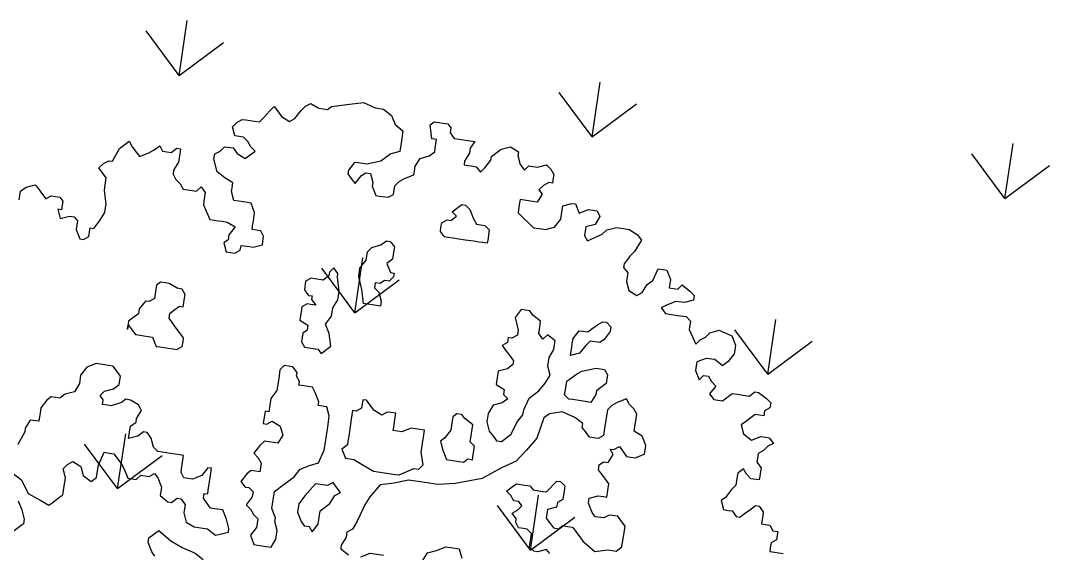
# Model space of a CAD drawing. Header units: millimetres. Extents: x 338 to 506, y 179 to 335.
# Drawn here: x 345.6 to 352.69, y 216.9 to 220.57 of the extents above; entities that cross this region are included whole.
import ezdxf

# ---------------------------------------------------------------- set-up
doc = ezdxf.new("R2010")
doc.units = ezdxf.units.MM
for name, color, linetype in [('ANDEN', 251, 'Continuous'), ('ARBOL-TOP', 3, 'Continuous'), ('MUROS', 32, 'Continuous')]:
    doc.layers.add(name, color=color, linetype=linetype)

# ---------------------------------------------------------------- blocks, each defined once
blk = doc.blocks.new('*X894')
at = {"color": 0}
for p, q in [((28.3318, 144.2213), (28.6012, 144.4907)), ((31.2055, 144.2213), (31.4749, 144.4907)), ((28.3318, 144.2213), (28.6012, 143.9519)), ((28.3318, 144.2213), (28.7128, 144.2213)), ((31.2055, 144.2213), (31.4749, 143.9519)), ((31.2055, 144.2213), (31.5865, 144.2213)), ((29.7687, 142.7845), (30.0381, 143.0539)), ((29.7687, 142.7845), (30.0381, 142.5151)), ((29.7687, 142.7845), (30.1497, 142.7845)), ((28.3318, 141.3476), (28.6012, 141.617)), ((31.2055, 141.3476), (31.4749, 141.617)), ((28.3318, 141.3476), (28.6012, 141.0782)), ((28.3318, 141.3476), (28.7128, 141.3476)), ((31.2055, 141.3476), (31.4749, 141.0782)), ((31.2055, 141.3476), (31.5865, 141.3476)), ((29.7687, 139.9108), (30.0381, 140.1802)), ((29.7687, 139.9108), (30.0381, 139.6414)), ((29.7687, 139.9108), (30.1497, 139.9108)), ((31.2055, 138.474), (31.4749, 138.7434)), ((31.2055, 138.474), (31.4749, 138.2046)), ((31.2055, 138.474), (31.5865, 138.474))]:
    blk.add_line(p, q, dxfattribs=at)
blk = doc.blocks.new('ARBOLITO')
at = {"linetype": 'ByBlock'}
for points in [[(461.9595, 69.5579), (461.9595, 69.5724), (461.9679, 69.5807), (461.9824, 69.587), (461.9886, 69.5807), (461.997, 69.5724), (462.0032, 69.5662), (462.0115, 69.5724), (462.026, 69.5724), (462.0323, 69.5662), (462.0323, 69.5517), (462.026, 69.5517), (462.0323, 69.5371), (462.0468, 69.5433), (462.0551, 69.5433), (462.0614, 69.5371), (462.0614, 69.5226), (462.0697, 69.508), (462.0759, 69.508), (462.0842, 69.5143), (462.0842, 69.5288), (462.0905, 69.5288), (462.0988, 69.5433), (462.105, 69.5579), (462.105, 69.5662), (462.105, 69.5724), (462.0988, 69.5953), (462.0988, 69.6161), (462.0842, 69.6306), (462.0905, 69.6389), (462.0988, 69.6452), (462.105, 69.6452), (462.1133, 69.668), (462.1195, 69.6742), (462.1279, 69.6826), (462.1341, 69.6742), (462.1486, 69.6597), (462.1632, 69.668), (462.1715, 69.6742), (462.1798, 69.6826), (462.186, 69.6742), (462.2006, 69.6742), (462.2089, 69.6826), (462.2151, 69.6826), (462.2151, 69.6742), (462.2151, 69.6597), (462.2089, 69.6452), (462.2089, 69.6389), (462.2151, 69.6306), (462.2234, 69.6244), (462.2297, 69.6161), (462.2525, 69.6161), (462.2588, 69.6244), (462.2671, 69.6161), (462.2671, 69.6015), (462.2671, 69.5953), (462.2816, 69.5724), (462.2962, 69.5724), (462.3024, 69.5724), (462.3107, 69.5724), (462.3253, 69.5662), (462.3169, 69.5517), (462.3169, 69.5433), (462.3107, 69.5371), (462.3169, 69.5226), (462.3315, 69.5226), (462.3398, 69.5288), (462.3398, 69.5371), (462.3543, 69.5371), (462.3606, 69.5371), (462.3751, 69.5433), (462.3751, 69.5579), (462.3689, 69.5662), (462.3543, 69.5662), (462.3543, 69.5724), (462.3543, 69.5807), (462.3543, 69.5953), (462.346, 69.6098), (462.3398, 69.6098), (462.3253, 69.6098), (462.3169, 69.6098), (462.3107, 69.6244), (462.3107, 69.6306), (462.3107, 69.6389), (462.2962, 69.6452), (462.2816, 69.6535), (462.2733, 69.6742), (462.2733, 69.6826), (462.2816, 69.6888), (462.2879, 69.6971), (462.3024, 69.6971), (462.3107, 69.6888), (462.3253, 69.6826), (462.3398, 69.6971), (462.3315, 69.7033), (462.3253, 69.7117), (462.3169, 69.7179), (462.3024, 69.7179), (462.2962, 69.7324), (462.3024, 69.7407), (462.3107, 69.747), (462.3169, 69.747), (462.3315, 69.747), (462.3398, 69.747), (462.346, 69.7553), (462.3543, 69.7678), (462.3606, 69.7761), (462.3689, 69.7678), (462.3751, 69.7615), (462.3897, 69.7553), (462.398, 69.7615), (462.4063, 69.7761), (462.4125, 69.7844), (462.4208, 69.7906), (462.4354, 69.7844), (462.4499, 69.7844), (462.4562, 69.7906), (462.4853, 69.7989), (462.5081, 69.8052), (462.5289, 69.7989), (462.5434, 69.7989), (462.558, 69.7906), (462.5663, 69.7761), (462.5808, 69.7678), (462.5808, 69.7553), (462.5808, 69.747), (462.5808, 69.7324), (462.5663, 69.7262), (462.5517, 69.7117), (462.5289, 69.7033), (462.5143, 69.7033), (462.5081, 69.7033), (462.4998, 69.6888), (462.4998, 69.6826), (462.5081, 69.6742), (462.5143, 69.668), (462.5227, 69.6826), (462.5289, 69.6888), (462.5372, 69.6888), (462.5434, 69.6742), (462.5434, 69.668), (462.5517, 69.6535), (462.558, 69.6535), (462.5725, 69.6535), (462.5808, 69.6597), (462.5808, 69.6742), (462.5871, 69.6826), (462.5954, 69.6888), (462.6099, 69.6971), (462.6099, 69.7033), (462.6099, 69.7117), (462.6162, 69.7262), (462.6307, 69.7324), (462.639, 69.7407), (462.639, 69.747), (462.639, 69.7615), (462.6307, 69.7615), (462.6245, 69.7844), (462.6307, 69.7906), (462.6536, 69.7906), (462.6598, 69.7844), (462.6598, 69.7761), (462.6681, 69.7678), (462.6764, 69.7678), (462.691, 69.7678), (462.7034, 69.7678), (462.6972, 69.7553), (462.6972, 69.747), (462.691, 69.7324), (462.691, 69.7262), (462.6972, 69.7262), (462.7034, 69.7262), (462.7117, 69.7262), (462.7201, 69.7179), (462.7263, 69.7262), (462.7346, 69.7407), (462.7346, 69.747), (462.7491, 69.7615), (462.7637, 69.7678), (462.7782, 69.7615), (462.7782, 69.7553), (462.7845, 69.7407), (462.7928, 69.7324), (462.799, 69.7407), (462.8136, 69.7407), (462.8281, 69.747), (462.8364, 69.7407), (462.8427, 69.7324), (462.8427, 69.7262), (462.8427, 69.7179), (462.8364, 69.7179), (462.8281, 69.7117), (462.8219, 69.7033), (462.8281, 69.6971), (462.8219, 69.6826), (462.8073, 69.6826), (462.7928, 69.6826), (462.7928, 69.6742), (462.7928, 69.6597), (462.8219, 69.6389), (462.8364, 69.6389), (462.8427, 69.6389), (462.8572, 69.6452), (462.8655, 69.6597), (462.8655, 69.668), (462.8655, 69.6826), (462.8801, 69.6888), (462.8863, 69.6888), (462.8946, 69.6742), (462.9091, 69.6826), (462.9237, 69.6826), (462.9299, 69.6742), (462.9237, 69.6597), (462.9091, 69.6535), (462.9091, 69.6389), (462.9154, 69.6306), (462.9382, 69.6452), (462.9445, 69.6535), (462.9611, 69.6597), (462.9819, 69.6597), (462.9964, 69.6535), (463.0047, 69.6452), (462.9964, 69.6244), (462.9902, 69.6161), (462.9819, 69.6015), (462.9819, 69.5953), (462.9902, 69.587), (462.9902, 69.5807), (462.9902, 69.5724), (462.9964, 69.5579), (463.011, 69.5517), (463.0193, 69.5579), (463.0255, 69.5724), (463.0338, 69.5807), (463.0401, 69.6015), (463.0484, 69.6015), (463.0546, 69.6015), (463.0629, 69.587), (463.0629, 69.5724), (463.0775, 69.5724), (463.0837, 69.5807), (463.0982, 69.5724), (463.1065, 69.5662), (463.1065, 69.5579), (463.092, 69.5517), (463.0775, 69.5517), (463.0629, 69.5433), (463.0546, 69.5371), (463.0629, 69.5288), (463.0837, 69.5288), (463.0982, 69.5288), (463.1065, 69.5226), (463.1065, 69.508), (463.1211, 69.4852), (463.1273, 69.4935), (463.1356, 69.4997), (463.1419, 69.508), (463.1564, 69.5143), (463.1793, 69.508), (463.1876, 69.4935), (463.1876, 69.4852), (463.1876, 69.4789), (463.1793, 69.4644), (463.171, 69.4561), (463.1564, 69.4644), (463.1419, 69.4644), (463.1273, 69.4561), (463.1273, 69.4415), (463.1356, 69.427), (463.1419, 69.4353), (463.1502, 69.4353), (463.1564, 69.427), (463.1647, 69.4207), (463.1564, 69.4062), (463.1647, 69.3979), (463.1793, 69.3979), (463.1938, 69.4124), (463.2021, 69.4124), (463.2229, 69.4124), (463.2312, 69.4207), (463.2375, 69.4207), (463.252, 69.4124), (463.2603, 69.4062), (463.2603, 69.3979), (463.252, 69.3917), (463.252, 69.3833), (463.2375, 69.3833), (463.2312, 69.3771), (463.2229, 69.3688), (463.2167, 69.3626), (463.2229, 69.348), (463.2375, 69.3397), (463.252, 69.348), (463.2603, 69.348), (463.2665, 69.348), (463.2749, 69.3397), (463.2665, 69.3335), (463.2603, 69.3252), (463.252, 69.3189), (463.252, 69.3106), (463.252, 69.3044), (463.2603, 69.2961), (463.2603, 69.2898), (463.2603, 69.2815), (463.2603, 69.2753), (463.2458, 69.2753), (463.2375, 69.2815), (463.2312, 69.2898), (463.2229, 69.2815), (463.2229, 69.2753), (463.2229, 69.2607), (463.2167, 69.2524), (463.2084, 69.2379), (463.2021, 69.2317), (463.2084, 69.2171), (463.2167, 69.2171), (463.2229, 69.2171), (463.2312, 69.2088), (463.2375, 69.2088), (463.2458, 69.2171), (463.252, 69.2233), (463.2603, 69.2317), (463.2665, 69.2317), (463.2749, 69.2233), (463.2749, 69.2171), (463.2749, 69.2026), (463.2811, 69.2026), (463.2894, 69.2026), (463.2956, 69.1943), (463.3039, 69.1943), (463.3039, 69.188), (463.3039, 69.1797), (463.2956, 69.1735), (463.2956, 69.1652), (463.2956, 69.1589), (463.3039, 69.1589), (463.3185, 69.1589)], [(461.9595, 69.5579), (461.9595, 69.5724), (461.9679, 69.5807), (461.9824, 69.587), (461.9886, 69.5807), (461.997, 69.5724), (462.0032, 69.5662), (462.0115, 69.5724), (462.026, 69.5724), (462.0323, 69.5662), (462.0323, 69.5517), (462.026, 69.5517), (462.0323, 69.5371), (462.0468, 69.5433), (462.0551, 69.5433), (462.0614, 69.5371), (462.0614, 69.5226), (462.0697, 69.508), (462.0759, 69.508), (462.0842, 69.5143), (462.0842, 69.5288), (462.0905, 69.5288), (462.0988, 69.5433), (462.105, 69.5579), (462.105, 69.5662), (462.105, 69.5724), (462.0988, 69.5953), (462.0988, 69.6161), (462.0842, 69.6306), (462.0905, 69.6389), (462.0988, 69.6452), (462.105, 69.6452), (462.1133, 69.668), (462.1195, 69.6742), (462.1279, 69.6826), (462.1341, 69.6742), (462.1486, 69.6597), (462.1632, 69.668), (462.1715, 69.6742), (462.1798, 69.6826), (462.186, 69.6742), (462.2006, 69.6742), (462.2089, 69.6826), (462.2151, 69.6826), (462.2151, 69.6742), (462.2151, 69.6597), (462.2089, 69.6452), (462.2089, 69.6389), (462.2151, 69.6306), (462.2234, 69.6244), (462.2297, 69.6161), (462.2525, 69.6161), (462.2588, 69.6244), (462.2671, 69.6161), (462.2671, 69.6015), (462.2671, 69.5953), (462.2816, 69.5724), (462.2962, 69.5724), (462.3024, 69.5724), (462.3107, 69.5724), (462.3253, 69.5662), (462.3169, 69.5517), (462.3169, 69.5433), (462.3107, 69.5371), (462.3169, 69.5226), (462.3315, 69.5226), (462.3398, 69.5288), (462.3398, 69.5371), (462.3543, 69.5371), (462.3606, 69.5371), (462.3751, 69.5433), (462.3751, 69.5579), (462.3689, 69.5662), (462.3543, 69.5662), (462.3543, 69.5724), (462.3543, 69.5807), (462.3543, 69.5953), (462.346, 69.6098), (462.3398, 69.6098), (462.3253, 69.6098), (462.3169, 69.6098), (462.3107, 69.6244), (462.3107, 69.6306), (462.3107, 69.6389), (462.2962, 69.6452), (462.2816, 69.6535), (462.2733, 69.6742), (462.2733, 69.6826), (462.2816, 69.6888), (462.2879, 69.6971), (462.3024, 69.6971), (462.3107, 69.6888), (462.3253, 69.6826), (462.3398, 69.6971), (462.3315, 69.7033), (462.3253, 69.7117), (462.3169, 69.7179), (462.3024, 69.7179), (462.2962, 69.7324), (462.3024, 69.7407), (462.3107, 69.747), (462.3169, 69.747), (462.3315, 69.747), (462.3398, 69.747), (462.346, 69.7553), (462.3543, 69.7678), (462.3606, 69.7761), (462.3689, 69.7678), (462.3751, 69.7615), (462.3897, 69.7553), (462.398, 69.7615), (462.4063, 69.7761), (462.4125, 69.7844), (462.4208, 69.7906), (462.4354, 69.7844), (462.4499, 69.7844), (462.4562, 69.7906), (462.4853, 69.7989), (462.5081, 69.8052), (462.5289, 69.7989), (462.5434, 69.7989), (462.558, 69.7906), (462.5663, 69.7761), (462.5808, 69.7678), (462.5808, 69.7553), (462.5808, 69.747), (462.5808, 69.7324), (462.5663, 69.7262), (462.5517, 69.7117), (462.5289, 69.7033), (462.5143, 69.7033), (462.5081, 69.7033), (462.4998, 69.6888), (462.4998, 69.6826), (462.5081, 69.6742), (462.5143, 69.668), (462.5227, 69.6826), (462.5289, 69.6888), (462.5372, 69.6888), (462.5434, 69.6742), (462.5434, 69.668), (462.5517, 69.6535), (462.558, 69.6535), (462.5725, 69.6535), (462.5808, 69.6597), (462.5808, 69.6742), (462.5871, 69.6826), (462.5954, 69.6888), (462.6099, 69.6971), (462.6099, 69.7033), (462.6099, 69.7117), (462.6162, 69.7262), (462.6307, 69.7324), (462.639, 69.7407), (462.639, 69.747), (462.639, 69.7615), (462.6307, 69.7615), (462.6245, 69.7844), (462.6307, 69.7906), (462.6536, 69.7906), (462.6598, 69.7844), (462.6598, 69.7761), (462.6681, 69.7678), (462.6764, 69.7678), (462.691, 69.7678), (462.7034, 69.7678), (462.6972, 69.7553), (462.6972, 69.747), (462.691, 69.7324), (462.691, 69.7262), (462.6972, 69.7262), (462.7034, 69.7262), (462.7117, 69.7262), (462.7201, 69.7179), (462.7263, 69.7262), (462.7346, 69.7407), (462.7346, 69.747), (462.7491, 69.7615), (462.7637, 69.7678), (462.7782, 69.7615), (462.7782, 69.7553), (462.7845, 69.7407), (462.7928, 69.7324), (462.799, 69.7407), (462.8136, 69.7407), (462.8281, 69.747), (462.8364, 69.7407), (462.8427, 69.7324), (462.8427, 69.7262), (462.8427, 69.7179), (462.8364, 69.7179), (462.8281, 69.7117), (462.8219, 69.7033), (462.8281, 69.6971), (462.8219, 69.6826), (462.8073, 69.6826), (462.7928, 69.6826), (462.7928, 69.6742), (462.7928, 69.6597), (462.8219, 69.6389), (462.8364, 69.6389), (462.8427, 69.6389), (462.8572, 69.6452), (462.8655, 69.6597), (462.8655, 69.668), (462.8655, 69.6826), (462.8801, 69.6888), (462.8863, 69.6888), (462.8946, 69.6742), (462.9091, 69.6826), (462.9237, 69.6826), (462.9299, 69.6742), (462.9237, 69.6597), (462.9091, 69.6535), (462.9091, 69.6389), (462.9154, 69.6306), (462.9382, 69.6452), (462.9445, 69.6535), (462.9611, 69.6597), (462.9819, 69.6597), (462.9964, 69.6535), (463.0047, 69.6452), (462.9964, 69.6244), (462.9902, 69.6161), (462.9819, 69.6015), (462.9819, 69.5953), (462.9902, 69.587), (462.9902, 69.5807), (462.9902, 69.5724), (462.9964, 69.5579), (463.011, 69.5517), (463.0193, 69.5579), (463.0255, 69.5724), (463.0338, 69.5807), (463.0401, 69.6015), (463.0484, 69.6015), (463.0546, 69.6015), (463.0629, 69.587), (463.0629, 69.5724), (463.0775, 69.5724), (463.0837, 69.5807), (463.0982, 69.5724), (463.1065, 69.5662), (463.1065, 69.5579), (463.092, 69.5517), (463.0775, 69.5517), (463.0629, 69.5433), (463.0546, 69.5371), (463.0629, 69.5288), (463.0837, 69.5288), (463.0982, 69.5288), (463.1065, 69.5226), (463.1065, 69.508), (463.1211, 69.4852), (463.1273, 69.4935), (463.1356, 69.4997), (463.1419, 69.508), (463.1564, 69.5143), (463.1793, 69.508), (463.1876, 69.4935), (463.1876, 69.4852), (463.1876, 69.4789), (463.1793, 69.4644), (463.171, 69.4561), (463.1564, 69.4644), (463.1419, 69.4644), (463.1273, 69.4561), (463.1273, 69.4415), (463.1356, 69.427), (463.1419, 69.4353), (463.1502, 69.4353), (463.1564, 69.427), (463.1647, 69.4207), (463.1564, 69.4062), (463.1647, 69.3979), (463.1793, 69.3979), (463.1938, 69.4124), (463.2021, 69.4124), (463.2229, 69.4124), (463.2312, 69.4207), (463.2375, 69.4207), (463.252, 69.4124), (463.2603, 69.4062), (463.2603, 69.3979), (463.252, 69.3917), (463.252, 69.3833), (463.2375, 69.3833), (463.2312, 69.3771), (463.2229, 69.3688), (463.2167, 69.3626), (463.2229, 69.348), (463.2375, 69.3397), (463.252, 69.348), (463.2603, 69.348), (463.2665, 69.348), (463.2749, 69.3397), (463.2665, 69.3335), (463.2603, 69.3252), (463.252, 69.3189), (463.252, 69.3106), (463.252, 69.3044), (463.2603, 69.2961), (463.2603, 69.2898), (463.2603, 69.2815), (463.2603, 69.2753), (463.2458, 69.2753), (463.2375, 69.2815), (463.2312, 69.2898), (463.2229, 69.2815), (463.2229, 69.2753), (463.2229, 69.2607), (463.2167, 69.2524), (463.2084, 69.2379), (463.2021, 69.2317), (463.2084, 69.2171), (463.2167, 69.2171), (463.2229, 69.2171), (463.2312, 69.2088), (463.2375, 69.2088), (463.2458, 69.2171), (463.252, 69.2233), (463.2603, 69.2317), (463.2665, 69.2317), (463.2749, 69.2233), (463.2749, 69.2171), (463.2749, 69.2026), (463.2811, 69.2026), (463.2894, 69.2026), (463.2956, 69.1943), (463.3039, 69.1943), (463.3039, 69.188), (463.3039, 69.1797), (463.2956, 69.1735), (463.2956, 69.1652), (463.2956, 69.1589), (463.3039, 69.1589), (463.3185, 69.1589)], [(462.7117, 69.6015), (462.6972, 69.6015), (462.691, 69.6015), (462.6827, 69.6015), (462.6764, 69.6015), (462.6681, 69.6098), (462.6681, 69.6161), (462.6681, 69.6244), (462.6764, 69.6306), (462.6827, 69.6306), (462.691, 69.6389), (462.6827, 69.6452), (462.691, 69.6535), (462.6972, 69.6597), (462.7034, 69.6597), (462.7117, 69.6535), (462.7201, 69.6389), (462.7263, 69.6306), (462.7408, 69.6306), (462.7491, 69.6244), (462.7491, 69.6161), (462.7491, 69.6098), (462.7491, 69.6015), (462.7408, 69.6015), (462.7346, 69.6015), (462.7263, 69.6015), (462.7117, 69.6015), (462.7117, 69.6015)], [(462.7117, 69.6015), (462.6972, 69.6015), (462.691, 69.6015), (462.6827, 69.6015), (462.6764, 69.6015), (462.6681, 69.6098), (462.6681, 69.6161), (462.6681, 69.6244), (462.6764, 69.6306), (462.6827, 69.6306), (462.691, 69.6389), (462.6827, 69.6452), (462.691, 69.6535), (462.6972, 69.6597), (462.7034, 69.6597), (462.7117, 69.6535), (462.7201, 69.6389), (462.7263, 69.6306), (462.7408, 69.6306), (462.7491, 69.6244), (462.7491, 69.6161), (462.7491, 69.6098), (462.7491, 69.6015), (462.7408, 69.6015), (462.7346, 69.6015), (462.7263, 69.6015), (462.7117, 69.6015)], [(462.5725, 69.508), (462.5725, 69.4997), (462.5808, 69.4935), (462.5871, 69.4789), (462.5871, 69.4706), (462.5725, 69.4706), (462.558, 69.4706), (462.5517, 69.4935), (462.5434, 69.5143), (462.5434, 69.5288), (462.5517, 69.5433), (462.5517, 69.5579), (462.558, 69.5662), (462.5725, 69.5724), (462.5808, 69.5807), (462.5871, 69.5807), (462.5954, 69.5724), (462.5954, 69.5662), (462.5954, 69.5517), (462.5871, 69.5433), (462.5954, 69.5288), (462.6016, 69.5288), (462.6016, 69.5226), (462.5954, 69.5143), (462.5871, 69.5143), (462.5808, 69.508), (462.5725, 69.508), (462.5725, 69.508)], [(462.5725, 69.508), (462.5725, 69.4997), (462.5808, 69.4935), (462.5871, 69.4789), (462.5871, 69.4706), (462.5725, 69.4706), (462.558, 69.4706), (462.5517, 69.4935), (462.5434, 69.5143), (462.5434, 69.5288), (462.5517, 69.5433), (462.5517, 69.5579), (462.558, 69.5662), (462.5725, 69.5724), (462.5808, 69.5807), (462.5871, 69.5807), (462.5954, 69.5724), (462.5954, 69.5662), (462.5954, 69.5517), (462.5871, 69.5433), (462.5954, 69.5288), (462.6016, 69.5288), (462.6016, 69.5226), (462.5954, 69.5143), (462.5871, 69.5143), (462.5808, 69.508), (462.5725, 69.508)], [(462.5143, 69.3917), (462.5081, 69.4124), (462.4998, 69.427), (462.5081, 69.4415), (462.5081, 69.4561), (462.5143, 69.4706), (462.5143, 69.4852), (462.5081, 69.508), (462.5081, 69.5143), (462.4998, 69.5226), (462.4936, 69.5143), (462.4936, 69.508), (462.4853, 69.4997), (462.4707, 69.4997), (462.4645, 69.4997), (462.4562, 69.4935), (462.4562, 69.4789), (462.4645, 69.4706), (462.4707, 69.4706), (462.4707, 69.4644), (462.479, 69.4561), (462.4707, 69.4561), (462.4645, 69.4561), (462.4562, 69.4498), (462.4562, 69.4415), (462.4562, 69.4353), (462.4562, 69.427), (462.4707, 69.4207), (462.4707, 69.4124), (462.4645, 69.4062), (462.4645, 69.3917), (462.4707, 69.3833), (462.4853, 69.3833), (462.4936, 69.3833), (462.4998, 69.3771), (462.5143, 69.3917), (462.5143, 69.3917)], [(462.5143, 69.3917), (462.5081, 69.4124), (462.4998, 69.427), (462.5081, 69.4415), (462.5081, 69.4561), (462.5143, 69.4706), (462.5143, 69.4852), (462.5081, 69.508), (462.5081, 69.5143), (462.4998, 69.5226), (462.4936, 69.5143), (462.4936, 69.508), (462.4853, 69.4997), (462.4707, 69.4997), (462.4645, 69.4997), (462.4562, 69.4935), (462.4562, 69.4789), (462.4645, 69.4706), (462.4707, 69.4706), (462.4707, 69.4644), (462.479, 69.4561), (462.4707, 69.4561), (462.4645, 69.4561), (462.4562, 69.4498), (462.4562, 69.4415), (462.4562, 69.4353), (462.4562, 69.427), (462.4707, 69.4207), (462.4707, 69.4124), (462.4645, 69.4062), (462.4645, 69.3917), (462.4707, 69.3833), (462.4853, 69.3833), (462.4936, 69.3833), (462.4998, 69.3771), (462.5143, 69.3917)], [(462.8219, 69.2753), (462.8364, 69.2898), (462.8427, 69.3106), (462.851, 69.3252), (462.851, 69.3335), (462.8572, 69.3543), (462.8717, 69.3688), (462.8801, 69.3833), (462.8863, 69.3979), (462.8801, 69.4124), (462.8801, 69.427), (462.8863, 69.4415), (462.8863, 69.4498), (462.8863, 69.4561), (462.8717, 69.4644), (462.8655, 69.4561), (462.8572, 69.4644), (462.8572, 69.4706), (462.8572, 69.4852), (462.8427, 69.4935), (462.8364, 69.4997), (462.8219, 69.4997), (462.8136, 69.4852), (462.8219, 69.4644), (462.8219, 69.4561), (462.8136, 69.4498), (462.8073, 69.4498), (462.8073, 69.4415), (462.799, 69.4353), (462.8073, 69.427), (462.8136, 69.4207), (462.8219, 69.4124), (462.8219, 69.4062), (462.8136, 69.3979), (462.799, 69.3917), (462.799, 69.3771), (462.799, 69.3688), (462.8136, 69.3626), (462.8136, 69.3543), (462.8219, 69.348), (462.8136, 69.3397), (462.799, 69.3335), (462.7928, 69.3189), (462.7928, 69.3044), (462.799, 69.2898), (462.8073, 69.2815), (462.8136, 69.2753), (462.8219, 69.2753), (462.8219, 69.2753)], [(462.8219, 69.2753), (462.8364, 69.2898), (462.8427, 69.3106), (462.851, 69.3252), (462.851, 69.3335), (462.8572, 69.3543), (462.8717, 69.3688), (462.8801, 69.3833), (462.8863, 69.3979), (462.8801, 69.4124), (462.8801, 69.427), (462.8863, 69.4415), (462.8863, 69.4498), (462.8863, 69.4561), (462.8717, 69.4644), (462.8655, 69.4561), (462.8572, 69.4644), (462.8572, 69.4706), (462.8572, 69.4852), (462.8427, 69.4935), (462.8364, 69.4997), (462.8219, 69.4997), (462.8136, 69.4852), (462.8219, 69.4644), (462.8219, 69.4561), (462.8136, 69.4498), (462.8073, 69.4498), (462.8073, 69.4415), (462.799, 69.4353), (462.8073, 69.427), (462.8136, 69.4207), (462.8219, 69.4124), (462.8219, 69.4062), (462.8136, 69.3979), (462.799, 69.3917), (462.799, 69.3771), (462.799, 69.3688), (462.8136, 69.3626), (462.8136, 69.3543), (462.8219, 69.348), (462.8136, 69.3397), (462.799, 69.3335), (462.7928, 69.3189), (462.7928, 69.3044), (462.799, 69.2898), (462.8073, 69.2815), (462.8136, 69.2753), (462.8219, 69.2753)], [(462.9154, 69.4353), (462.9154, 69.4498), (462.9154, 69.4561), (462.9154, 69.4644), (462.9237, 69.4789), (462.9299, 69.4789), (462.9382, 69.4789), (462.9445, 69.4852), (462.9528, 69.4935), (462.9611, 69.4997), (462.9673, 69.4997), (462.9756, 69.4935), (462.9756, 69.4852), (462.9673, 69.4706), (462.9611, 69.4644), (462.9445, 69.4644), (462.9382, 69.4561), (462.9299, 69.4415), (462.9154, 69.4353), (462.9154, 69.4353)], [(462.9154, 69.4353), (462.9154, 69.4498), (462.9154, 69.4561), (462.9154, 69.4644), (462.9237, 69.4789), (462.9299, 69.4789), (462.9382, 69.4789), (462.9445, 69.4852), (462.9528, 69.4935), (462.9611, 69.4997), (462.9673, 69.4997), (462.9756, 69.4935), (462.9756, 69.4852), (462.9673, 69.4706), (462.9611, 69.4644), (462.9445, 69.4644), (462.9382, 69.4561), (462.9299, 69.4415), (462.9154, 69.4353)], [(462.1715, 69.3771), (462.1798, 69.3688), (462.186, 69.3626), (462.1944, 69.3626), (462.2006, 69.3626), (462.2151, 69.3626), (462.2234, 69.348), (462.2297, 69.348), (462.2442, 69.348), (462.2525, 69.348), (462.2588, 69.348), (462.2671, 69.3543), (462.2671, 69.3626), (462.2671, 69.3688), (462.2588, 69.3771), (462.2525, 69.3833), (462.2442, 69.3917), (462.238, 69.3979), (462.238, 69.4062), (462.2442, 69.4124), (462.2525, 69.4207), (462.2588, 69.4207), (462.2588, 69.4353), (462.2588, 69.4415), (462.2525, 69.4498), (462.2442, 69.4498), (462.2297, 69.4561), (462.2234, 69.4561), (462.2151, 69.4561), (462.2089, 69.4498), (462.2089, 69.4353), (462.2089, 69.427), (462.2006, 69.4207), (462.1944, 69.4207), (462.186, 69.4062), (462.186, 69.3979), (462.1798, 69.3917), (462.1715, 69.3833), (462.1715, 69.3688), (462.1715, 69.3771), (462.1715, 69.3771)], [(462.1715, 69.3771), (462.1798, 69.3688), (462.186, 69.3626), (462.1944, 69.3626), (462.2006, 69.3626), (462.2151, 69.3626), (462.2234, 69.348), (462.2297, 69.348), (462.2442, 69.348), (462.2525, 69.348), (462.2588, 69.348), (462.2671, 69.3543), (462.2671, 69.3626), (462.2671, 69.3688), (462.2588, 69.3771), (462.2525, 69.3833), (462.2442, 69.3917), (462.238, 69.3979), (462.238, 69.4062), (462.2442, 69.4124), (462.2525, 69.4207), (462.2588, 69.4207), (462.2588, 69.4353), (462.2588, 69.4415), (462.2525, 69.4498), (462.2442, 69.4498), (462.2297, 69.4561), (462.2234, 69.4561), (462.2151, 69.4561), (462.2089, 69.4498), (462.2089, 69.4353), (462.2089, 69.427), (462.2006, 69.4207), (462.1944, 69.4207), (462.186, 69.4062), (462.186, 69.3979), (462.1798, 69.3917), (462.1715, 69.3833), (462.1715, 69.3688), (462.1715, 69.3771)], [(462.9445, 69.3626), (462.9299, 69.3626), (462.9237, 69.3626), (462.9154, 69.3688), (462.9154, 69.3771), (462.9154, 69.3917), (462.9299, 69.4062), (462.9382, 69.4124), (462.9611, 69.4207), (462.9756, 69.4207), (462.9819, 69.4124), (462.9819, 69.3979), (462.9756, 69.3917), (462.9673, 69.3833), (462.9673, 69.3771), (462.9611, 69.3626), (462.9445, 69.3626), (462.9445, 69.3626)], [(462.9445, 69.3626), (462.9299, 69.3626), (462.9237, 69.3626), (462.9154, 69.3688), (462.9154, 69.3771), (462.9154, 69.3917), (462.9299, 69.4062), (462.9382, 69.4124), (462.9611, 69.4207), (462.9756, 69.4207), (462.9819, 69.4124), (462.9819, 69.3979), (462.9756, 69.3917), (462.9673, 69.3833), (462.9673, 69.3771), (462.9611, 69.3626), (462.9445, 69.3626)], [(462.5808, 69.0571), (462.5954, 69.0488)], [(462.6162, 69.0488), (462.6307, 69.0571), (462.6536, 69.0571)], [(462.7201, 69.0571), (462.7263, 69.0717), (462.7408, 69.0779), (462.7554, 69.0862), (462.7637, 69.0862), (462.7782, 69.0862), (462.7845, 69.0717)], [(462.9299, 69.1008), (462.9237, 69.107), (462.9091, 69.1008), (462.9029, 69.1008), (462.8946, 69.107), (462.8946, 69.1215), (462.8946, 69.1298), (462.8863, 69.1361), (462.8801, 69.1361), (462.8717, 69.1361), (462.8655, 69.1444), (462.8655, 69.1506), (462.8572, 69.1589), (462.8655, 69.1652), (462.8717, 69.1735), (462.8655, 69.1797), (462.8572, 69.1797), (462.851, 69.188), (462.8427, 69.1943), (462.851, 69.2026), (462.8572, 69.2088), (462.8717, 69.2088), (462.8801, 69.2088), (462.8863, 69.2026), (462.9029, 69.2026), (462.9091, 69.2026), (462.9237, 69.2233), (462.9299, 69.2233), (462.9382, 69.2171), (462.9382, 69.2088), (462.9382, 69.1943), (462.9299, 69.188), (462.9299, 69.1797), (462.9154, 69.1735), (462.9154, 69.1589), (462.9237, 69.1506), (462.9299, 69.1444), (462.9382, 69.1444), (462.9445, 69.1506), (462.9528, 69.1506), (462.9611, 69.1506), (462.9673, 69.1444), (462.9756, 69.1361), (462.9819, 69.1298), (463.0047, 69.1153), (463.0255, 69.1215), (463.0401, 69.1215), (463.0484, 69.1298), (463.0484, 69.1444), (463.0484, 69.1506), (463.0484, 69.1652), (463.0401, 69.1735), (463.0338, 69.1797), (463.0193, 69.1797), (463.011, 69.1735), (462.9964, 69.1735), (462.9902, 69.1797), (462.9819, 69.1943), (462.9819, 69.2026), (462.9964, 69.2088), (463.0047, 69.2088), (463.011, 69.2088), (463.011, 69.2317), (463.0047, 69.2379), (462.9964, 69.2462), (462.9902, 69.2524), (462.9902, 69.2607), (462.9964, 69.267), (463.0047, 69.267), (463.011, 69.2815), (463.0047, 69.2898), (463.011, 69.2898), (463.0193, 69.2961), (463.0255, 69.2898), (463.0338, 69.2815), (463.0484, 69.2815), (463.0629, 69.2898), (463.0629, 69.3044), (463.0546, 69.3189), (463.0401, 69.3252), (463.0401, 69.3335), (463.0401, 69.3397), (463.0401, 69.3543), (463.0338, 69.3626), (463.0255, 69.3688), (463.0193, 69.3771), (463.0047, 69.3688), (462.9964, 69.3626), (462.9902, 69.3543), (462.9902, 69.3335), (462.9902, 69.3189), (462.9902, 69.3106), (462.9819, 69.3044), (462.9673, 69.3044), (462.9611, 69.3106), (462.9528, 69.3189), (462.9528, 69.3252), (462.9382, 69.3335), (462.9154, 69.3397), (462.8946, 69.3335), (462.8863, 69.3252), (462.8801, 69.2898), (462.8655, 69.267), (462.851, 69.2462), (462.8281, 69.2317), (462.799, 69.2088), (462.7554, 69.1943), (462.7263, 69.188), (462.6972, 69.188), (462.6764, 69.188), (462.6536, 69.1797), (462.6307, 69.1735), (462.6162, 69.1506), (462.6099, 69.1361), (462.6016, 69.107), (462.5954, 69.0924), (462.5871, 69.0862), (462.5871, 69.0779), (462.5808, 69.0633), (462.5808, 69.0571), (462.5808, 69.0571)], [(462.5808, 69.0571), (462.5954, 69.0488)], [(462.6162, 69.0488), (462.6307, 69.0571), (462.6536, 69.0571)], [(462.7201, 69.0571), (462.7263, 69.0717), (462.7408, 69.0779), (462.7554, 69.0862), (462.7637, 69.0862), (462.7782, 69.0862), (462.7845, 69.0717)], [(462.9299, 69.1008), (462.9237, 69.107), (462.9091, 69.1008), (462.9029, 69.1008), (462.8946, 69.107), (462.8946, 69.1215), (462.8946, 69.1298), (462.8863, 69.1361), (462.8801, 69.1361), (462.8717, 69.1361), (462.8655, 69.1444), (462.8655, 69.1506), (462.8572, 69.1589), (462.8655, 69.1652), (462.8717, 69.1735), (462.8655, 69.1797), (462.8572, 69.1797), (462.851, 69.188), (462.8427, 69.1943), (462.851, 69.2026), (462.8572, 69.2088), (462.8717, 69.2088), (462.8801, 69.2088), (462.8863, 69.2026), (462.9029, 69.2026), (462.9091, 69.2026), (462.9237, 69.2233), (462.9299, 69.2233), (462.9382, 69.2171), (462.9382, 69.2088), (462.9382, 69.1943), (462.9299, 69.188), (462.9299, 69.1797), (462.9154, 69.1735), (462.9154, 69.1589), (462.9237, 69.1506), (462.9299, 69.1444), (462.9382, 69.1444), (462.9445, 69.1506), (462.9528, 69.1506), (462.9611, 69.1506), (462.9673, 69.1444), (462.9756, 69.1361), (462.9819, 69.1298), (463.0047, 69.1153), (463.0255, 69.1215), (463.0401, 69.1215), (463.0484, 69.1298), (463.0484, 69.1444), (463.0484, 69.1506), (463.0484, 69.1652), (463.0401, 69.1735), (463.0338, 69.1797), (463.0193, 69.1797), (463.011, 69.1735), (462.9964, 69.1735), (462.9902, 69.1797), (462.9819, 69.1943), (462.9819, 69.2026), (462.9964, 69.2088), (463.0047, 69.2088), (463.011, 69.2088), (463.011, 69.2317), (463.0047, 69.2379), (462.9964, 69.2462), (462.9902, 69.2524), (462.9902, 69.2607), (462.9964, 69.267), (463.0047, 69.267), (463.011, 69.2815), (463.0047, 69.2898), (463.011, 69.2898), (463.0193, 69.2961), (463.0255, 69.2898), (463.0338, 69.2815), (463.0484, 69.2815), (463.0629, 69.2898), (463.0629, 69.3044), (463.0546, 69.3189), (463.0401, 69.3252), (463.0401, 69.3335), (463.0401, 69.3397), (463.0401, 69.3543), (463.0338, 69.3626), (463.0255, 69.3688), (463.0193, 69.3771), (463.0047, 69.3688), (462.9964, 69.3626), (462.9902, 69.3543), (462.9902, 69.3335), (462.9902, 69.3189), (462.9902, 69.3106), (462.9819, 69.3044), (462.9673, 69.3044), (462.9611, 69.3106), (462.9528, 69.3189), (462.9528, 69.3252), (462.9382, 69.3335), (462.9154, 69.3397), (462.8946, 69.3335), (462.8863, 69.3252), (462.8801, 69.2898), (462.8655, 69.267), (462.851, 69.2462), (462.8281, 69.2317), (462.799, 69.2088), (462.7554, 69.1943), (462.7263, 69.188), (462.6972, 69.188), (462.6764, 69.188), (462.6536, 69.1797), (462.6307, 69.1735), (462.6162, 69.1506), (462.6099, 69.1361), (462.6016, 69.107), (462.5954, 69.0924), (462.5871, 69.0862), (462.5871, 69.0779), (462.5808, 69.0633), (462.5808, 69.0571)], [(462.4645, 69.0924), (462.4562, 69.107), (462.4562, 69.1215), (462.4562, 69.1361), (462.4707, 69.1506), (462.4853, 69.1652), (462.4936, 69.1797), (462.5081, 69.188), (462.5227, 69.1943), (462.5289, 69.2171), (462.5289, 69.2379), (462.5289, 69.2607), (462.5289, 69.2753), (462.5227, 69.2898), (462.5081, 69.2898), (462.5081, 69.2961), (462.4998, 69.3106), (462.4936, 69.3189), (462.479, 69.3189), (462.4707, 69.3189), (462.4707, 69.3252), (462.4645, 69.3335), (462.4645, 69.3397), (462.4562, 69.348), (462.4416, 69.348), (462.4354, 69.3397), (462.4354, 69.3252), (462.4354, 69.3044), (462.4271, 69.2898), (462.4271, 69.267), (462.4208, 69.267), (462.4208, 69.2607), (462.4208, 69.2462), (462.4271, 69.2462), (462.4354, 69.2524), (462.4499, 69.2462), (462.4562, 69.2317), (462.4499, 69.2171), (462.4354, 69.2171), (462.4271, 69.2171), (462.4208, 69.2088), (462.4125, 69.1943), (462.4208, 69.188), (462.4271, 69.1797), (462.4271, 69.1652), (462.4125, 69.1652), (462.4063, 69.1589), (462.398, 69.1444), (462.4063, 69.1361), (462.4125, 69.1361), (462.4208, 69.1298), (462.4208, 69.1215), (462.4125, 69.107), (462.4208, 69.1008), (462.4271, 69.0924), (462.4354, 69.0862), (462.4354, 69.0717), (462.4271, 69.0571), (462.4354, 69.0426), (462.4416, 69.0426), (462.4562, 69.0426), (462.4645, 69.0426), (462.4707, 69.0571), (462.4707, 69.0717), (462.4645, 69.0862), (462.4645, 69.0924), (462.4645, 69.0924)], [(462.4645, 69.0924), (462.4562, 69.107), (462.4562, 69.1215), (462.4562, 69.1361), (462.4707, 69.1506), (462.4853, 69.1652), (462.4936, 69.1797), (462.5081, 69.188), (462.5227, 69.1943), (462.5289, 69.2171), (462.5289, 69.2379), (462.5289, 69.2607), (462.5289, 69.2753), (462.5227, 69.2898), (462.5081, 69.2898), (462.5081, 69.2961), (462.4998, 69.3106), (462.4936, 69.3189), (462.479, 69.3189), (462.4707, 69.3189), (462.4707, 69.3252), (462.4645, 69.3335), (462.4645, 69.3397), (462.4562, 69.348), (462.4416, 69.348), (462.4354, 69.3397), (462.4354, 69.3252), (462.4354, 69.3044), (462.4271, 69.2898), (462.4271, 69.267), (462.4208, 69.267), (462.4208, 69.2607), (462.4208, 69.2462), (462.4271, 69.2462), (462.4354, 69.2524), (462.4499, 69.2462), (462.4562, 69.2317), (462.4499, 69.2171), (462.4354, 69.2171), (462.4271, 69.2171), (462.4208, 69.2088), (462.4125, 69.1943), (462.4208, 69.188), (462.4271, 69.1797), (462.4271, 69.1652), (462.4125, 69.1652), (462.4063, 69.1589), (462.398, 69.1444), (462.4063, 69.1361), (462.4125, 69.1361), (462.4208, 69.1298), (462.4208, 69.1215), (462.4125, 69.107), (462.4208, 69.1008), (462.4271, 69.0924), (462.4354, 69.0862), (462.4354, 69.0717), (462.4271, 69.0571), (462.4354, 69.0426), (462.4416, 69.0426), (462.4562, 69.0426), (462.4645, 69.0426), (462.4707, 69.0571), (462.4707, 69.0717), (462.4645, 69.0862), (462.4645, 69.0924)], [(462.3897, 69.0571), (462.3897, 69.0633), (462.3834, 69.0779), (462.3751, 69.0924), (462.3606, 69.0924), (462.3543, 69.0924), (462.346, 69.1008), (462.3398, 69.107), (462.3398, 69.1153), (462.346, 69.1153), (462.346, 69.1215), (462.346, 69.1361), (462.346, 69.1506), (462.346, 69.1589), (462.3398, 69.1589), (462.3315, 69.1444), (462.3169, 69.1361), (462.3024, 69.1361), (462.2962, 69.1444), (462.2962, 69.1506), (462.2962, 69.1652), (462.2962, 69.1735), (462.2816, 69.1735), (462.2733, 69.1735), (462.2671, 69.1735), (462.2525, 69.1735), (462.2442, 69.1797), (462.238, 69.1943), (462.2297, 69.2026), (462.2234, 69.2026), (462.2151, 69.1943), (462.2006, 69.188), (462.2006, 69.1943), (462.2006, 69.2026), (462.2006, 69.2088), (462.2089, 69.2171), (462.2089, 69.2233), (462.2151, 69.2379), (462.2089, 69.2462), (462.1944, 69.2524), (462.186, 69.2524), (462.1798, 69.2462), (462.1632, 69.2379), (462.1569, 69.2379), (462.1486, 69.2379), (462.1486, 69.2462), (462.1424, 69.2524), (462.1486, 69.2607), (462.1632, 69.267), (462.1715, 69.2753), (462.1715, 69.2898), (462.1569, 69.3044), (462.1424, 69.3044), (462.1279, 69.3044), (462.1133, 69.2961), (462.105, 69.2815), (462.105, 69.267), (462.0988, 69.2524), (462.0842, 69.2462), (462.0759, 69.2379), (462.0614, 69.2379), (462.0551, 69.2317), (462.0468, 69.2171), (462.0468, 69.2088), (462.0468, 69.1943), (462.0323, 69.1943), (462.026, 69.1797), (462.026, 69.1735), (462.0177, 69.1506)], [(462.0177, 69.1008), (462.0323, 69.0924), (462.0468, 69.0717), (462.0697, 69.0633), (462.0842, 69.0571), (462.0905, 69.0633), (462.0988, 69.0717), (462.105, 69.0779), (462.105, 69.0924), (462.105, 69.107), (462.0988, 69.1215), (462.105, 69.1298), (462.1133, 69.1361), (462.1279, 69.1298), (462.1341, 69.1153), (462.1486, 69.107), (462.1569, 69.1153), (462.1569, 69.1298), (462.1569, 69.1361), (462.1632, 69.1589), (462.1715, 69.1589), (462.1798, 69.1589), (462.1944, 69.1444), (462.2006, 69.1361), (462.2089, 69.1215), (462.2234, 69.1215), (462.2297, 69.1298), (462.2442, 69.1298), (462.2525, 69.1361), (462.2588, 69.1298), (462.2671, 69.1153), (462.2671, 69.1008), (462.2816, 69.0924), (462.2879, 69.0924), (462.2962, 69.1008), (462.3024, 69.1008), (462.3107, 69.0924), (462.3107, 69.0779), (462.3169, 69.0633), (462.3315, 69.0571), (462.346, 69.0571), (462.3543, 69.0571), (462.3689, 69.0488), (462.3897, 69.0571), (462.3897, 69.0571)], [(462.3897, 69.0571), (462.3897, 69.0633), (462.3834, 69.0779), (462.3751, 69.0924), (462.3606, 69.0924), (462.3543, 69.0924), (462.346, 69.1008), (462.3398, 69.107), (462.3398, 69.1153), (462.346, 69.1153), (462.346, 69.1215), (462.346, 69.1361), (462.346, 69.1506), (462.346, 69.1589), (462.3398, 69.1589), (462.3315, 69.1444), (462.3169, 69.1361), (462.3024, 69.1361), (462.2962, 69.1444), (462.2962, 69.1506), (462.2962, 69.1652), (462.2962, 69.1735), (462.2816, 69.1735), (462.2733, 69.1735), (462.2671, 69.1735), (462.2525, 69.1735), (462.2442, 69.1797), (462.238, 69.1943), (462.2297, 69.2026), (462.2234, 69.2026), (462.2151, 69.1943), (462.2006, 69.188), (462.2006, 69.1943), (462.2006, 69.2026), (462.2006, 69.2088), (462.2089, 69.2171), (462.2089, 69.2233), (462.2151, 69.2379), (462.2089, 69.2462), (462.1944, 69.2524), (462.186, 69.2524), (462.1798, 69.2462), (462.1632, 69.2379), (462.1569, 69.2379), (462.1486, 69.2379), (462.1486, 69.2462), (462.1424, 69.2524), (462.1486, 69.2607), (462.1632, 69.267), (462.1715, 69.2753), (462.1715, 69.2898), (462.1569, 69.3044), (462.1424, 69.3044), (462.1279, 69.3044), (462.1133, 69.2961), (462.105, 69.2815), (462.105, 69.267), (462.0988, 69.2524), (462.0842, 69.2462), (462.0759, 69.2379), (462.0614, 69.2379), (462.0551, 69.2317), (462.0468, 69.2171), (462.0468, 69.2088), (462.0468, 69.1943), (462.0323, 69.1943), (462.026, 69.1797), (462.026, 69.1735), (462.0177, 69.1506)], [(462.0177, 69.1008), (462.0323, 69.0924), (462.0468, 69.0717), (462.0697, 69.0633), (462.0842, 69.0571), (462.0905, 69.0633), (462.0988, 69.0717), (462.105, 69.0779), (462.105, 69.0924), (462.105, 69.107), (462.0988, 69.1215), (462.105, 69.1298), (462.1133, 69.1361), (462.1279, 69.1298), (462.1341, 69.1153), (462.1486, 69.107), (462.1569, 69.1153), (462.1569, 69.1298), (462.1569, 69.1361), (462.1632, 69.1589), (462.1715, 69.1589), (462.1798, 69.1589), (462.1944, 69.1444), (462.2006, 69.1361), (462.2089, 69.1215), (462.2234, 69.1215), (462.2297, 69.1298), (462.2442, 69.1298), (462.2525, 69.1361), (462.2588, 69.1298), (462.2671, 69.1153), (462.2671, 69.1008), (462.2816, 69.0924), (462.2879, 69.0924), (462.2962, 69.1008), (462.3024, 69.1008), (462.3107, 69.0924), (462.3107, 69.0779), (462.3169, 69.0633), (462.3315, 69.0571), (462.346, 69.0571), (462.3543, 69.0571), (462.3689, 69.0488), (462.3897, 69.0571)], [(462.6972, 69.2171), (462.691, 69.2379), (462.691, 69.2524), (462.691, 69.267), (462.691, 69.2753), (462.6827, 69.2753), (462.6681, 69.2753), (462.6536, 69.267), (462.639, 69.267), (462.639, 69.2753), (462.639, 69.2815), (462.639, 69.2961), (462.6307, 69.2961), (462.6245, 69.2961), (462.6162, 69.2898), (462.6016, 69.2961), (462.5871, 69.3106), (462.5808, 69.3106), (462.5808, 69.2961), (462.5725, 69.2898), (462.5663, 69.2898), (462.5663, 69.2753), (462.5663, 69.267), (462.5663, 69.2462), (462.5663, 69.2379), (462.5663, 69.2317), (462.558, 69.2233), (462.5663, 69.2088), (462.5808, 69.2088), (462.5954, 69.2026), (462.6162, 69.1943), (462.6536, 69.1943), (462.6598, 69.1943), (462.6827, 69.2088), (462.691, 69.2088), (462.6972, 69.2171), (462.6972, 69.2171)], [(462.6972, 69.2171), (462.691, 69.2379), (462.691, 69.2524), (462.691, 69.267), (462.691, 69.2753), (462.6827, 69.2753), (462.6681, 69.2753), (462.6536, 69.267), (462.639, 69.267), (462.639, 69.2753), (462.639, 69.2815), (462.639, 69.2961), (462.6307, 69.2961), (462.6245, 69.2961), (462.6162, 69.2898), (462.6016, 69.2961), (462.5871, 69.3106), (462.5808, 69.3106), (462.5808, 69.2961), (462.5725, 69.2898), (462.5663, 69.2898), (462.5663, 69.2753), (462.5663, 69.267), (462.5663, 69.2462), (462.5663, 69.2379), (462.5663, 69.2317), (462.558, 69.2233), (462.5663, 69.2088), (462.5808, 69.2088), (462.5954, 69.2026), (462.6162, 69.1943), (462.6536, 69.1943), (462.6598, 69.1943), (462.6827, 69.2088), (462.691, 69.2088), (462.6972, 69.2171)], [(462.7782, 69.2462), (462.7782, 69.2607), (462.7699, 69.267), (462.7699, 69.2815), (462.7699, 69.2961), (462.7554, 69.3044), (462.7491, 69.3106), (462.7408, 69.3106), (462.7346, 69.3044), (462.7346, 69.2898), (462.7346, 69.2815), (462.7263, 69.267), (462.7201, 69.2607), (462.7263, 69.2462), (462.7346, 69.2317), (462.7491, 69.2317), (462.7637, 69.2317), (462.7699, 69.2379), (462.7782, 69.2379), (462.7782, 69.2462), (462.7782, 69.2462)], [(462.7782, 69.2462), (462.7782, 69.2607), (462.7699, 69.267), (462.7699, 69.2815), (462.7699, 69.2961), (462.7554, 69.3044), (462.7491, 69.3106), (462.7408, 69.3106), (462.7346, 69.3044), (462.7346, 69.2898), (462.7346, 69.2815), (462.7263, 69.267), (462.7201, 69.2607), (462.7263, 69.2462), (462.7346, 69.2317), (462.7491, 69.2317), (462.7637, 69.2317), (462.7699, 69.2379), (462.7782, 69.2379), (462.7782, 69.2462)], [(462.5289, 69.0779), (462.5372, 69.0924), (462.5372, 69.1153), (462.5517, 69.1298), (462.558, 69.1444), (462.5663, 69.1506), (462.558, 69.1589), (462.5517, 69.1652), (462.5434, 69.1589), (462.5227, 69.1589), (462.5081, 69.1361), (462.4998, 69.1215), (462.4998, 69.107), (462.5081, 69.0924), (462.5143, 69.0862), (462.5227, 69.0862), (462.5289, 69.0779), (462.5289, 69.0779)], [(462.5289, 69.0779), (462.5372, 69.0924), (462.5372, 69.1153), (462.5517, 69.1298), (462.558, 69.1444), (462.5663, 69.1506), (462.558, 69.1589), (462.5517, 69.1652), (462.5434, 69.1589), (462.5227, 69.1589), (462.5081, 69.1361), (462.4998, 69.1215), (462.4998, 69.107), (462.5081, 69.0924), (462.5143, 69.0862), (462.5227, 69.0862), (462.5289, 69.0779)], [(462.0323, 69.0571), (462.0406, 69.0426), (462.0468, 69.028), (462.0468, 69.0197), (462.0177, 68.9906)], [(462.0323, 69.0571), (462.0406, 69.0426), (462.0468, 69.028), (462.0468, 69.0197), (462.0177, 68.9906)], [(462.2733, 68.9989), (462.2671, 69.0052), (462.2588, 69.0197), (462.2588, 69.028), (462.2733, 69.0426), (462.2962, 69.028), (462.3169, 69.0197), (462.3398, 69.0135), (462.3543, 69.0052)], [(462.2733, 68.9989), (462.2671, 69.0052), (462.2588, 69.0197), (462.2588, 69.028), (462.2733, 69.0426), (462.2962, 69.028), (462.3169, 69.0197), (462.3398, 69.0135), (462.3543, 69.0052)]]:
    blk.add_lwpolyline(points, dxfattribs=at)
blk = doc.blocks.new('A$C7152A42C')
at = {"layer": 'ANDEN', "color": 251, "linetype": 'Continuous'}
blk.add_blockref('*X894', (0, 0), dxfattribs=at)
at = {"layer": 'ARBOL-TOP', "color": 3, "linetype": 'ByBlock', "xscale": 4.090679926752369, "yscale": 4.090679926752369, "zscale": 4.090679926752369, "rotation": 270}
blk.add_blockref('ARBOLITO', (-254.34238, 2034.9112), dxfattribs=at)

msp = doc.modelspace()

# ---------------------------------------------------------------- block references
at = {"layer": 'MUROS', "color": 32, "rotation": 81.53046525965426}
msp.add_blockref('A$C7152A42C', (484.7482, 168.0844), dxfattribs=at)

doc.saveas('drawing.dxf')
